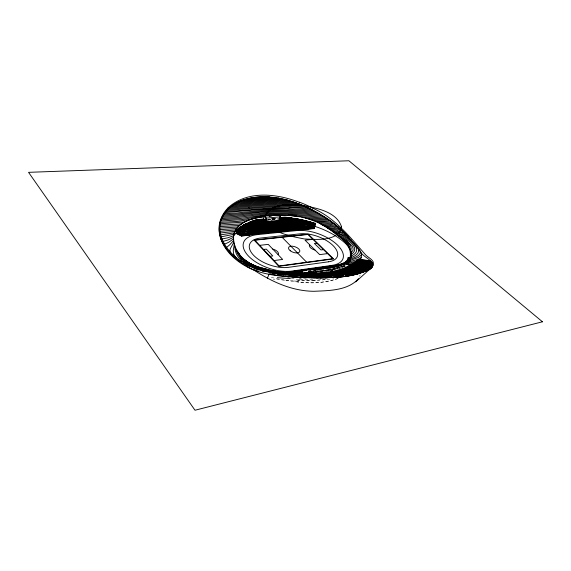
<?xml version="1.0" encoding="UTF-8"?>
<svg xmlns="http://www.w3.org/2000/svg" width="571" height="571" viewBox="0 0 571 571"><rect width="100%" height="100%" fill="white"/><g stroke="black" fill="none" stroke-linecap="round" stroke-linejoin="round"><path stroke-width="0.43" stroke-dasharray="2.85 2.14" d="M359.716 276.285L360.08 274.986M338.175 278.477C325.242 282.952 311.181 283.873 297.669 281.917L298.89 278.584M299.047 280.404L300.139 278.148M343.749 266.985L344.377 265.387M298.662 280.882L297.669 281.917M345.519 266.036L345.134 266.257M338.075 278.391C315.891 286.349 291.638 281.867 269.276 277.006M345.148 265.693L337.911 267.092M345.127 265.986L338.496 267.249M344.227 266.5L334.692 268.042M340.823 266.429L344.984 265.436M332.793 278.534L333.621 278.348M329.845 279.126L315.049 280.689L296.485 280.761M320.224 271.882L322.822 271.496M324.571 271.239L335.077 269.69M325.955 271.282L330.245 270.654M331.109 270.526L332.822 270.276A72.988 34.752 18.9 0 1 331.787 270.54M309.917 271.889L319.467 270.497M322.101 270.119L323.857 269.862M328.246 269.219L330.88 268.841M331.758 268.713L343.171 267.05M311.288 271.939L327.69 269.548M328.539 269.426L343.014 267.314M312.694 271.982L340.316 267.949M315.028 271.889L340.052 268.227M316.534 271.917L337.896 268.791M317.883 271.974L322.258 271.332M323.136 271.204L338.011 269.02M307.905 270.947L310.545 270.568M308.454 271.111L312.858 270.476M308.126 271.411L314.286 270.511M308.675 271.575L315.72 270.554M334.991 267.756L337.618 267.371M308.597 271.832L318.054 270.461M325.634 279.062L313.9 280.518M267.863 219.692L278.769 218.714M266.935 220.049L278.677 218.986M266.843 220.327L268.52 220.17M271.875 219.871L276.064 219.492M271.496 218.557L273.174 218.407M271.403 218.836L276.435 218.386M267.528 219.293L277.021 218.443M267.956 219.414L278.02 218.515M293.273 280.647L288.434 280.404M284.686 280.168L273.359 279.29M313.929 280.561A49.684 24.603 19.4 0 1 299.532 279.797L288.933 277.87M340.416 266.322L342.786 266.942M319.66 270.554L322.922 271.532M343.399 265.465L344.72 266.464M338.296 267.157L339.617 268.363M314.906 270.611L316.127 271.846M306.37 278.634A74.451 35.994 18.7 0 1 299.818 278.355M296.806 281.11A116.191 34.396 7.8 0 1 293.573 280.996M288.733 280.796A89.219 24.289 7.4 0 1 284.929 280.561M342.414 267.556A68.12 14.054 1.9 0 1 341.986 267.728M340.601 268.22A68.12 14.054 1.9 0 1 340.116 268.384M332.679 270.326A68.12 14.054 1.9 0 1 332.022 270.454M328.589 271.089A68.12 14.054 1.9 0 1 327.875 271.211M312.858 279.169A137.797 63.41 17.1 0 1 299.547 279.826M288.933 277.87A108.597 50.633 18.7 0 1 287.606 277.577"/><path stroke-width="0.86" d="M259.677 267.292C244.424 264.801 231.897 250.548 233.753 234.838C237.122 221.669 252.489 218.143 264.195 216.63M360.587 251.604C359.994 256.557 353.884 257.828 349.909 259.17M341.094 264.045A35.944 17.258 20.2 0 1 336.583 265.394L336.647 265.251A32.661 7.58 0.6 0 0 341.094 264.045L345.098 262.217L347.325 260.026L348.024 257.814L350.587 257.699L350.537 258.406A55.573 26.837 19.5 0 0 350.551 257.742L349.688 260.119C339.117 269.955 322.087 265.665 309.232 269.776M312.48 208.08C334.656 217.565 349.588 236.651 365.033 254.174C367.403 257.542 375.654 260.248 372.892 265.279C366.632 270.782 357.896 272.21 350.009 273.966C320.816 277.585 290.653 276.792 261.853 270.718C240.384 265.051 215.46 245.601 220.435 220.849M350.216 258.899L350.066 260.033A55.551 26.866 19.5 0 0 350.287 258.891M269.384 272.888L269.598 271.246L299.197 273.295M269.384 272.645L269.598 271.246L278.669 272.76M234.317 243.817L233.254 250.805L233.653 254.095L236.016 257.964M350.273 259.983L350.308 259.841A55.573 26.837 19.5 0 1 350.216 260.105A55.558 26.851 19.5 0 0 350.437 258.013L349.638 257.742L348.902 260.09L346.561 262.403L342.721 264.237L337.333 265.515L286.728 272.76M233.753 234.838C237.258 221.312 253.224 217.979 265.222 216.502M349.131 261.133C350.872 256.5 351.151 250.897 348.189 246.693A24.71 11.741 20.6 0 0 345.384 243.317C336.555 235.338 325.648 229.742 314.335 226.23M245.623 223.925C241.761 226.18 236.708 228.421 236.358 233.553L241.576 236.08L252.082 234.71A33.546 16.837 18.8 0 1 256.629 233.91L296.128 229.87A32.262 15.567 20.2 0 1 300.86 229.706L314 228.628L315.32 223.247L314.243 226.216M241.576 236.08L242.083 234.46L237.557 229.663M263.331 219.514L264.423 216.159L278.762 214.924L280.511 216.837L278.841 221.812M264.858 223.111L266.507 218.072L264.423 216.159M330.359 277.67C343.021 277.092 355.961 275.55 367.631 270.319C372.356 269.184 375.068 263.474 369.844 260.683L358.303 259.398C337.311 280.133 304.329 271.268 277.799 274.308M269.069 272.788L269.598 271.246M338.403 265.793L336.462 265.279L285.65 272.417L288.098 273.195M300.41 274.415L301.324 271.91L303.18 269.847A138.696 62.375 17.2 0 0 345.027 263.802L349.937 264.951L348.988 267.342M220.47 220.756L221.962 217.223A77.014 46.886 22.4 0 1 227.701 209.478L231.226 206.324L236.651 202.869M350.587 257.699L350.244 258.57L348.024 257.814M267.371 278.177L269.177 274.044L285.457 276.35L304.15 277.556M264.444 269.269L267.456 269.826M233.917 242.104L230.149 248.963L229.842 252.51M359.98 260.297C365.768 250.74 352.728 244.167 348.524 236.886C338.139 225.659 325.598 216.488 311.909 209.693M347.496 263.838C358.195 250.326 343.128 238.814 332.922 231.69M233.496 236.094L236.672 232.254M347.054 264.43C359.452 249.534 340.83 237.229 330.031 229.628C318.018 221.02 303.494 216.145 288.748 215.503M358.531 278.712C347.568 290.746 329.053 290.589 313.943 291.289C291.702 291.146 270.911 281.36 252.725 269.284M350.794 250.648C353.235 244.302 344.22 240.098 340.009 237.236M225.938 247.942L229.756 244.759L233.646 240.455M361.679 254.766L358.381 257.492L349.295 260.612M356.068 262.203L358.303 259.398L354.534 263.067L350.715 265.786M371.528 267.656C376.168 260.99 363.156 257.4 360.729 252.125C349.481 238.407 338.125 224.282 322.065 215.852C299.761 201.806 271.86 191.999 245.494 199.329C230.52 202.955 217.38 216.866 219.507 232.997C222.04 250.391 237.429 262.981 252.725 269.633C272.967 277.57 295.15 277.006 316.52 277.906C334.92 277.435 355.462 278.048 371.528 267.656L355.64 281.896M349.088 261.532C338.218 269.284 323.015 266.257 310.66 269.819M228.164 207.716C247.464 190.1 276.914 193.59 299.461 202.334M361.25 257.699L357.889 259.341L348.603 262.025M313.822 223.375L306.02 221.769L298.505 221.056A41.997 20.106 20.2 0 0 292.166 221.22L252.703 224.903A43.681 21.748 18.8 0 0 246.615 225.923L242.404 227.322L237.515 229.813M233.482 238.856L228.757 242.247L223.618 244.595M351.058 252.725L352.964 250.334A16.059 7.551 21 0 0 351.922 245.815L346.84 240.677L337.518 235.231M242.083 234.46L244.11 234.724L250.298 232.026A36.658 18.351 18.8 0 1 255.415 231.134L294.907 227.201A35.252 16.966 20.2 0 1 300.239 227.037L309.182 228.065M242.568 225.873L239.606 227.8L246.208 225.245A44.467 22.126 18.8 0 1 252.403 224.217L291.867 220.556A42.754 20.449 20.2 0 1 298.312 220.392L310.431 221.941M353.342 264.002L358.195 261.604L363.841 260.012M368.381 261.489L369.844 260.683M233.489 237.315L228.079 239.948L221.969 241.719M351.015 254.516C363.627 246.522 340.416 235.559 335.305 233.503M247.007 234.895L251.119 233.382A35.102 17.594 18.8 0 1 256.022 232.518L295.514 228.536A33.753 16.266 20.2 0 1 300.632 228.371L306.434 228.885L314.193 228.093M346.04 263.988L348.76 262.681M346.062 264.423L348.239 263.374M346.783 264.523L348.367 263.766M237.386 202.477C245.416 198.472 254.466 196.874 263.381 196.795M351.55 265.244L359.123 261.696L365.005 260.14M249.741 222.033L256.486 219.649L263.659 219.014M349.238 266.6L360.051 261.789L366.175 260.276M357.667 260.09L359.188 259.498M356.832 260.997L360.351 259.627M370.736 267.585L372.078 267.164M370.572 261.397L365.633 262.353L346.176 269.248L332.058 272.103L317.026 273.509L280.775 274.266M350.423 257.707C354.305 256.665 360.244 253.667 358.352 248.749M314.735 226.252L307.148 224.503L299.275 223.704A38.999 18.715 20.2 0 0 293.38 223.875L253.902 227.665A40.555 20.242 18.8 0 0 248.249 228.628C244.131 228.678 240.848 234.203 237.158 230.962M350.787 256.158C368.902 248.621 340.08 233.139 333.6 232.047L333.228 231.926M343.621 269.091L344.063 268.934M237.072 231.255C241.005 235.38 244.338 229.385 248.663 229.306A39.777 19.864 18.8 0 1 254.209 228.357L293.687 224.539A38.243 18.365 20.2 0 1 299.468 224.367L306.12 224.981L314.029 226.501M233.625 235.802L227.636 237.829L220.827 239.206M313.329 226.751L303.358 229.649M243.125 225.367L245.801 224.574A45.252 22.497 18.8 0 1 252.104 223.525L291.56 219.892A43.503 20.799 20.2 0 1 298.119 219.728L303.172 220.113L312.087 222.405M368.945 268.427L353.57 272.967L339.438 275.515M347.111 267.685L360.979 261.882L367.339 260.405M367.817 269.341L370.836 268.363M370.122 268.862L366.561 270.012M369.28 269.412L366.546 270.283M369.694 268.463L371.336 267.927M369.887 267.856C358.053 271.839 345.898 275.086 333.4 276M369.601 268.22L371.792 267.514M366.853 269.648L362.564 270.989M367.36 270.304L368.088 270.069M366.882 269.369L354.163 273.059L345.191 274.865M367.353 270.304L364.584 271.161M366.439 270.861L359.487 272.874M371.907 266.686C357.682 271.525 343.035 275.458 327.94 276.107M372.356 266.807C358.674 271.418 344.641 275.365 330.145 276.1M371.921 266.678L372.57 266.479M363.934 271.896L352.899 274.73M362.257 271.061L354.455 273.216M344.52 268.748L361.907 261.975L368.509 260.533M251.097 221.477L256.315 220.185L263.859 219.507M372.863 265.629C355.769 271.468 338.096 275.971 319.903 276.071M372.763 265.915C356.932 271.246 340.651 275.693 323.828 276.021M372.67 266.193C357.639 271.282 342.193 275.5 326.241 276.079M348.21 264.38C353.278 263.459 357.846 261.447 362.678 259.884M347.76 263.417L357.025 261.054M358.438 273.673L346.64 276.128L339.438 277.035M357.817 272.567L360.572 271.832M372.849 264.88L353.749 270.697A25.731 12.426 21.1 0 1 351.122 271.375C335.905 275.472 320.038 275.693 304.386 276.071M372.856 265.13C352.821 272.167 331.858 276.514 310.51 276.079M372.863 265.379C354.612 271.639 335.677 276.236 316.241 276.043M253.01 221.469L251.882 221.769A79.448 39.927 20.1 0 0 245.93 223.753A46.037 22.876 18.8 0 1 251.804 222.84L291.26 219.235A44.26 21.148 20.2 0 1 297.705 219.064L298.205 219.078M341.893 269.669C351.543 267.685 359.98 262.125 369.673 260.661M372.57 263.938C349.538 272.224 325.22 276.364 300.66 275.493M372.649 264.173C349.381 272.702 324.728 276.343 299.932 275.707M372.727 264.402C349.58 272.924 325.035 276.414 300.382 275.864M372.806 264.637C349.559 273.231 324.885 276.471 300.139 276.05M233.889 234.31L220.206 237.001M351.608 265.622L348.974 266.207M349.238 265.165L353.742 264.187M372.306 263.481C346.683 273.302 319.246 275.793 291.952 275.515M372.449 263.709C347.846 272.902 321.659 276.071 295.443 275.536M372.035 263.031L349.266 270.04L336.497 272.731L320.217 274.394L290.539 275.222M372.171 263.26L349.959 270.09L333.364 273.381L320.674 274.523L289.947 275.386M349.224 274.387L353.87 273.309M251.932 219.086L238.086 221.355L220.327 222.412M303.13 229.699L302.716 229.792M256.229 220.463L248.656 222.497L265.486 220.884M271.125 274.437L271.646 274.33M371.621 262.56L349.787 269.426L335.227 272.553L319.303 274.144L288.476 274.851M371.835 262.796L350.515 269.462L335.862 272.638L319.76 274.273L290.161 275.044M370.786 261.632L366.561 262.446L346.897 269.284L332.693 272.189L317.483 273.637L283.851 274.266M370.993 261.861L367.496 262.539L347.618 269.319L333.321 272.281L317.933 273.759L282.716 274.708M371.2 262.096L365.383 263.559L348.346 269.355L333.956 272.374L318.39 273.887L283.08 274.929M371.414 262.332L349.067 269.391L334.592 272.46L318.846 274.016L285.307 274.858M370.365 261.168C357.931 263.802 346.476 270.49 333.535 271.668M356.397 261.404L361.514 259.755M338.546 270.604C349.595 268.97 359.245 262.788 370.101 260.911M342.836 275.293L341.679 275.422M343.378 275.415L342.714 275.493M345.826 274.965L348.281 274.523M346.932 275.85L348.595 275.55M350.259 275.243L351.929 274.936M279.483 275.672L280.268 275.529M284.865 276.285L285.257 276.228M273.58 273.737L287.02 273.074A3.897 2.013 19.5 0 0 287.805 273.102L302.751 270.954M272.71 273.238L277.392 272.76L289.511 272.817M272.859 273.538L277.877 272.974L292.873 273.009M278.041 273.837L304.721 273.445M234.324 232.84L219.799 234.974M289.418 276.685L289.775 276.635M296.899 273.787L301.238 273.152M298.176 273.852L300.796 273.473M288.348 273.273L302.416 271.246M312.087 269.855L338.203 266.093M290.653 273.188L302.08 271.539M314.393 269.762L336.176 266.628M292.074 273.231L302.63 271.71M320.188 269.169L334.135 267.157M293.501 273.273L302.295 272.003M325.113 268.705L327.733 268.327M329.474 268.07L331.223 267.82M295.807 273.195L301.966 272.303M297.234 273.238L301.638 272.595M297.42 273.459L300.86 272.959M303.08 270.661L287.27 272.931A3.098 1.599 19.5 0 1 286.949 272.959M304.843 270.411L306.598 270.154M244.702 221.969L220.021 223.782M269.569 271.461L270.904 271.282M269.533 271.717L273.231 271.503M269.498 271.974L275.622 271.71M269.469 272.231L278.234 271.96M269.433 272.488L280.961 272.224M291.852 276.864L293.401 276.657M293.087 276.949L294.015 276.842M294.322 277.035L295.814 276.878M274.023 260.554L282.652 259.434L268.256 244.374L259.684 245.352M327.561 253.61L319.674 254.63L305.071 240.198L312.922 239.306M234.924 231.376L219.521 233.089M270.026 256.315L272.788 255.965L266.314 249.142L263.566 249.463M323.479 249.627L320.988 249.934L314.393 243.474L316.884 243.182M337.896 275.707L334.52 276.086M336.062 276.128L337.668 275.929M340.687 276.685L337.111 277.056M343.292 276.357L345.89 276.029M288.969 272.067L285.821 272.396M296.413 203.026L229.071 208.137M298.497 203.804L249.006 207.716M300.482 204.618L249.513 208.622M302.43 205.439L242.539 210.306M294.258 202.248L230.306 207.045M289.625 200.771L233.232 204.896M289.204 207.68L304.307 206.281M287.106 200.057L234.931 203.84M306.163 207.137L275.158 209.371A672.795 401.677 42.3 0 0 264.409 210.099L236.68 213.012L224.246 213.754M291.995 201.499L231.705 205.974M295.685 277.113L297.041 276.978M297.063 277.199L298.226 277.078M298.433 277.278L299.482 277.185M281.453 198.715L238.999 201.72M244.045 234.717L241.933 234.931L236.715 232.404M309.246 228.079L314.385 227.551L314.357 225.888M314.293 227.822L307.905 228.471L300.439 227.701A34.503 16.616 20.2 0 0 295.214 227.865L255.715 231.826A35.88 17.972 18.8 0 0 250.712 232.704L245.359 234.859L241.84 235.216L236.622 232.69M246.822 234.988L241.754 235.509L236.537 232.975M314.093 228.357L304.757 229.321L300.824 229.035A33.004 15.917 20.2 0 0 295.821 229.199L256.322 233.218A34.324 17.216 18.8 0 0 251.533 234.067L248.499 235.088L241.661 235.794L236.451 233.261M313.836 226.573L314.778 226.473M312.772 226.937L314.678 226.744M314.585 227.015L311.659 227.308L299.854 225.702A36.744 17.665 20.2 0 0 294.293 225.866L254.809 229.742A38.214 19.107 18.8 0 0 249.484 230.663L245.259 232.161L241.883 234.246L236.894 231.826M284.422 199.372L236.829 202.776M280.075 272.617L282.431 272.503M307.983 208.015L292.673 209.436L275.665 210.249A456.286 269.755 34.2 0 0 265.122 210.963L237.722 214.011L223.554 214.924M309.782 208.915L295.864 210.228L276.178 211.134A346.347 198.929 29.7 0 0 269.598 211.527A316.769 179.908 28.4 0 0 258.278 212.576L237.95 215.11L222.854 216.109M278.248 198.087L241.583 200.649M235.709 229.92L219.414 231.369M308.311 218.893L325.755 218.208M251.204 221.462L265.187 220.206M279.219 218.943L291.16 217.872L279.79 218.086M278.641 219.692L294.322 218.386L284.736 217.915L279.697 218.365M274.451 197.516L244.602 199.572M268.92 216.081L271.318 215.867M266.507 218.072L280.511 216.837M279.697 217.594L285 217.123L292.773 218.129M263.952 219.228L253.645 220.534L264.93 219.521M279.883 217.808L288.191 217.444L279.597 218.215M262.089 219.942L263.766 219.792M305.357 218.043L323.943 217.051M269.605 197.024L263.916 197.487A17.237 7.616 17.5 0 1 263.359 197.523L248.728 198.451M269.341 216.038L271.86 215.831M310.959 219.756L327.654 219.471M335.498 277.192L325.192 277.863M334.285 277.463L339.431 277.035M313.322 210.778L296.092 212.276L267.271 213.547L236.644 217.622L221.655 218.543M311.559 209.828L295.978 211.249L276.692 212.019A277.477 154.984 26.9 0 0 266.557 212.683L236.301 216.445L222.19 217.301M301.938 217.208L322.13 215.895M317.019 273.345L285.086 273.602L277.684 274.101M241.533 223.853L219.749 225.181M219.371 229.706L236.701 228.464M299.889 277.356L302.08 277.199M301.531 277.435L303.479 277.306M303.165 277.513L306.142 277.342M219.428 228.143L237.95 226.98M289.19 207.68L263.695 209.243L225.038 212.598M313.4 220.649L329.56 220.749M239.52 225.459L219.557 226.637M249.47 208.629L226.901 210.349M248.913 207.716L227.879 209.229M315.078 211.741L296.206 213.297L267.992 214.41L239.256 218.607L221.141 219.799M316.834 212.74L296.32 214.325L268.713 215.281A156.668 81.917 22.7 0 0 258.67 216.573L241.861 219.599L220.72 221.098M225.973 211.47L242.539 210.306M304.928 277.585L307.576 277.449M306.87 277.663L312.829 277.406M326.005 277.499L327.626 277.406M309.839 273.502L285.4 272.531M308.897 277.734L311.78 277.613M311.224 277.799L313.829 277.692M321.609 277.706L316.677 277.906M276.421 215.545L281.175 215.388M276.2 215.553L278.677 215.453M312.323 277.263L310.595 277.32M317.69 277.706L313.793 277.863M330.959 277.392L320.267 277.927M297.284 216.366L320.36 214.817M269.726 271.732L264.252 271.346A71.296 34.767 17.6 0 1 262.496 271.132M317.847 222.533L324.1 222.597L333.621 223.604M315.692 221.577L323.786 221.512L331.587 222.176M318.589 213.754L299.147 215.231L287.441 215.453M327.411 277.77L305.599 277.577M275.022 271.132L266.307 270.747L254.059 268.506M278.719 271.853L273.088 271.924M281.168 215.388L288.79 215.51M300.339 273.338L276.328 273.58M270.397 272.724L283.816 272.374A37.251 18.672 18.6 0 0 285.036 272.41L285.493 272.424M270.397 273.038L285.564 272.588M296.313 273.188L287.02 273.074M319.896 223.532L327.74 223.989L335.884 225.281M283.801 272.403L283.18 272.388A35.923 18.029 18.6 0 1 279.983 272.203L279.462 272.189M263.467 196.795L276.578 197.816M249.812 235.138L244.11 234.724M271.311 270.34C262.517 269.99 253.731 267.892 245.68 264.452M283.195 272.353L284.715 272.474M349.688 260.119L347.325 260.026L349.837 261.147M282.881 272.338L282.402 272.324M288.07 218.272L289.226 218.322A78.541 38.899 20.6 0 1 298.198 219.071L303.172 220.113L302.537 220.006A72.488 35.73 20.5 0 0 290.775 218.7M279.412 272.346L286.549 272.631M279.711 272.524L282.973 272.652M281.924 272.303L283.394 272.374M321.866 224.574L329.781 225.345L338.196 227.03M275.964 271.767L282.074 272.267M291.324 215.674L299.261 216.687M348.51 262.646L345.098 262.217L347.225 263.474M323.793 225.645L332.772 226.944L340.523 229.007M301.324 271.91C315.292 273.966 329.902 273.145 343.235 268.334A79.869 37.707 18.9 0 0 349.944 264.951M320.616 223.889C327.097 228.6 335.62 227.643 342.736 231.041M283.573 272.695L273.316 270.797M273.852 271.368L274.751 271.525M276.535 271.832L278.32 272.139M263.709 268.484C251.89 266.471 237.672 260.868 235.58 247.55M267.571 269.498C253.995 267.742 234.253 262.731 234.859 245.623M297.677 218.986L298.141 219.071M278.384 198.158L288.548 200.514L298.897 203.954M279.39 271.982C263.909 268.713 243.888 265.936 236.53 249.67M344.663 264.637L341.415 263.973L342.257 264.609M327.533 227.972L335.934 229.935L345.269 233.482M329.403 229.207L340.373 232.547L347.975 236.294M312.63 226.901L299.661 225.038A37.493 18.015 20.2 0 0 293.994 225.202L254.509 229.05A38.992 19.485 18.8 0 0 249.07 229.985L244.759 231.512L241.305 233.639L236.979 231.54A68.163 34.267 19.7 0 0 236.694 231.733M315.028 223.175L313.015 222.654M311.944 222.619L315.242 223.753L313.964 223.411M311.845 222.89L315.135 223.739L315.149 224.367L306.777 222.526L298.697 221.719A41.248 19.757 20.2 0 0 292.473 221.883L253.003 225.595A42.904 21.37 18.8 0 0 247.022 226.601C243.503 226.737 240.412 230.413 237.429 230.099M311.752 223.161L315.042 224.01L315.056 224.981L306.827 223.175L298.89 222.376A40.498 19.407 20.2 0 0 292.773 222.547L253.303 226.287A42.118 20.991 18.8 0 0 247.436 227.279C243.696 227.258 240.569 231.869 237.336 230.391M262.282 268.106L267.621 269.512M268.691 270.19L269.519 270.426M270.754 270.79L271.204 270.954M264.494 269.084L267.042 269.819M257.193 270.825L258.77 271.296M313.136 268.613L317.219 269.826M255.337 265.8C248.299 263.288 241.333 259.07 237.879 252.168M331.301 230.541L344.406 235.552L351.279 240.013M228.214 207.751A77.106 46.808 22.4 0 0 222.497 215.488C210.92 236.772 230.563 257.55 248.221 266.828M350.351 258.292L348.831 257.778L348.11 260.062L345.826 262.31L342.072 264.102L336.754 265.358L286.185 272.588A1.513 0.785 19.5 0 1 285.864 272.603M252.575 269.269L256.4 270.597M257.464 266.6C249.534 263.959 241.669 259.427 237.657 251.797L241.983 259.726L238.678 253.495L244.317 261.397L239.834 255.158L246.779 262.931L241.112 256.743L249.42 264.373L242.589 258.285L252.246 265.715L244.288 259.784L255.251 266.971L246.258 261.24L258.435 268.134L248.521 262.653L256.443 266.607L251.126 264.023M251.861 268.977L246.479 266.229M243.446 263.238L243.96 263.452M237.25 230.677C240.719 233.132 243.903 227.915 247.843 227.957A41.34 20.62 18.8 0 1 253.603 226.972L293.08 223.211A39.749 19.064 20.2 0 1 299.083 223.04L306.877 223.818L314.971 225.595L314.942 224.275M236.801 232.119L242.025 234.645L249.891 231.348A37.436 18.729 18.8 0 1 255.116 230.434L294.6 226.53A35.994 17.316 20.2 0 1 300.046 226.366L310.488 227.686L314.485 227.287L314.457 225.624M249.998 263.431L245.302 260.54L240.098 255.487M241.176 261.825L238.243 259.798M325.691 226.78L330.566 229.999M343.378 240.12C345.976 242.09 349.174 244.345 349.752 247.764M336.405 265.422L337.668 266.578M241.904 258.991L240.883 257.971M294.921 228.678L296.128 229.87L290.596 217.779M275.55 230.627L276.757 231.855L271.796 220.763M282.095 237.272L306.67 262.239M313.086 268.755L314.3 269.99M255.451 232.683L256.629 233.91L251.19 221.434M239.499 256.415L239.941 256.936M313.979 227.586L314 228.628M242.882 225.402A74.216 37.222 19.9 0 1 250.341 222.483M293.972 219.193A66.55 32.64 20.4 0 1 310.417 221.855M242.504 225.838A73.638 36.944 19.9 0 1 250.191 222.79M237.322 229.72A68.263 34.16 19.7 0 1 245.18 224.803M298.076 219.899A67.057 32.932 20.4 0 1 311.93 222.519M237.229 230.013A68.249 34.174 19.7 0 1 242.875 226.137M302.837 220.891A67.043 32.947 20.4 0 1 311.837 222.79M237.143 230.299A68.234 34.196 19.7 0 1 240.184 227.95M309.932 222.619A67.028 32.961 20.4 0 1 311.737 223.054M237.051 230.584A68.22 34.21 19.7 0 1 238.2 229.606M236.965 230.877A68.206 34.224 19.7 0 1 237.529 230.377M236.872 231.162A68.192 34.239 19.7 0 1 237.729 230.42M236.787 231.448A68.177 34.253 19.7 0 1 237.643 230.705M236.608 232.026A68.149 34.281 19.7 0 1 237.172 231.526M236.522 232.311A68.135 34.303 19.7 0 1 237.086 231.812M236.43 232.597A68.12 34.317 19.7 0 1 236.994 232.097M236.344 232.882A68.106 34.331 19.7 0 1 237.193 232.14M236.251 233.175A68.092 34.346 19.7 0 1 237.108 232.426M236.216 233.482A66.864 33.725 19.7 0 1 236.487 233.232M298.897 203.797A76.543 39.777 29.4 0 1 311.959 209.55M290.446 278.605A123.422 10.928 5.1 0 1 277.342 277.663M305.564 274.08A99.161 28.343 7.8 0 1 300.646 273.973M310.66 273.088A92.68 25.595 7.6 0 1 304.393 273.052M316.862 272.667A83.345 24.061 8 0 1 310.317 272.788M327.24 274.515A78.113 23.554 8.3 0 1 320.816 275.101M321.252 268.277A74.044 20.056 7.4 0 1 316.998 268.449M340.437 274.544A71.439 26.323 12.1 0 1 335.605 276.007M331.651 266.893A80.225 20.806 5.6 0 1 325.106 267.742M337.026 265.572A95.942 33.332 13.2 0 1 333.5 266.193M349.209 268.541A99.868 43.425 23 0 1 346.026 270.197M353.285 266.914A94.436 38.721 18.7 0 1 350.737 269.062M249.092 225.281A73.081 29.906 1.3 0 1 253.246 223.632M288.812 214.824A72.21 19.799 18.2 0 1 294.193 215.617M299.461 202.177A76.628 39.684 29.3 0 1 312.53 207.937M314.935 250.048A5.753 2.769 20.2 0 1 309.632 244.709M272.752 249.077A5.995 3.005 18.7 0 1 278.156 254.623M341.472 226.566C338.703 242.004 315.856 239.449 304.272 238.935C290.639 236.194 268.513 232.897 265.194 216.573C270.418 202.105 291.617 204.853 303.843 205.61C317.426 208.365 336.348 211.713 341.472 226.566M542.45 321.787L194.996 410.235L28.55 172.335L348.917 160.765L542.45 321.787M332.108 265.351L292.059 271.047A32.197 16.159 18.8 0 1 248.471 256.051A32.197 16.159 18.8 0 1 257.321 234.638L296.834 230.57A30.962 14.946 20.2 0 1 337.568 245.13A30.962 14.946 20.2 0 1 332.108 265.351M328.511 261.803L288.512 267.335A25.902 12.997 18.8 0 1 253.545 255.251A25.902 12.997 18.8 0 1 260.569 238.043L300.139 233.825A24.91 12.02 20.2 0 1 333 245.53A24.91 12.02 20.2 0 1 328.511 261.803M332.772 258.699L279.14 265.972L254.844 240.22L307.969 234.474L332.772 258.699M333.535 258.877L278.826 266.314L254.045 240.027L308.24 234.189L333.535 258.877M290.261 250.776A5.96 2.934 19.5 0 0 299.718 251.718A5.96 2.934 19.5 0 0 292.53 246.201A5.96 2.934 19.5 0 0 290.261 250.776"/></g></svg>
